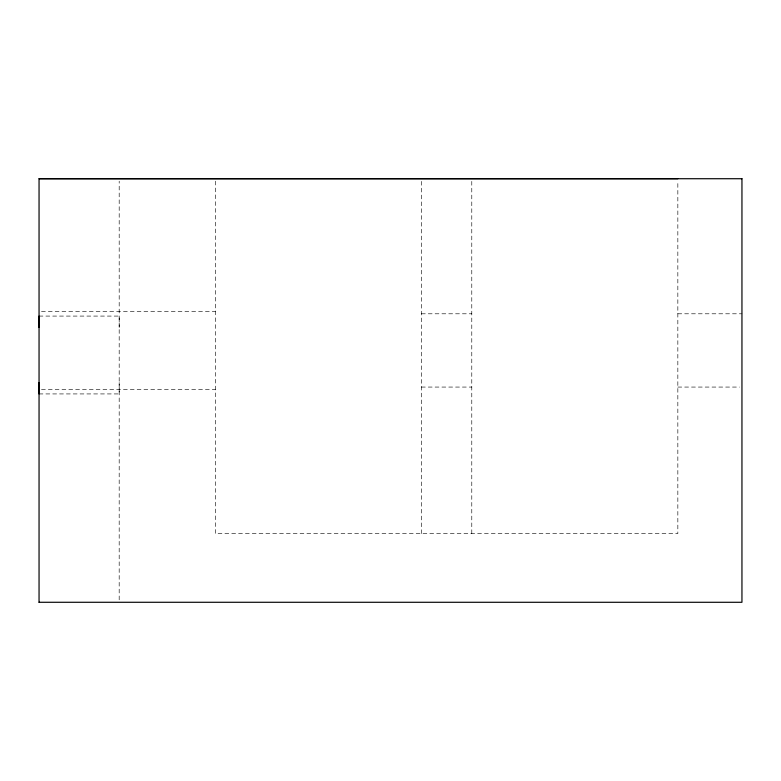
<?xml version="1.0" encoding="UTF-8"?>
<svg xmlns="http://www.w3.org/2000/svg" width="781" height="781" viewBox="0 0 781 781"><rect width="100%" height="100%" fill="white"/><g stroke="black" fill="none" stroke-linecap="round" stroke-linejoin="round"><path stroke-width="0.59" stroke-dasharray="3.9 2.93" d="M119.181 599.847L119.19 181.143M215.351 181.153L215.351 533.599L677.84 533.599L677.84 181.153M421.408 533.599L421.408 178.712M471.783 533.599L471.783 178.712M41.481 311.502L215.351 311.502M421.408 313.796L471.783 313.796M677.84 313.796L741.95 313.796M39.05 316.08L119.19 316.08L119.19 327.483M421.408 387.064L471.783 387.064M677.84 387.064L739.529 387.064M41.481 389.348L215.351 389.348M39.05 393.927L119.19 393.927L119.181 382.534"/><path stroke-width="1.17" d="M39.05 602.288L39.05 178.712L677.84 178.712M741.95 178.712L741.95 602.288L39.05 602.278M39.05 178.722L741.95 178.722M39.05 316.08L39.05 327.483M39.05 382.534L39.05 393.927"/></g></svg>
